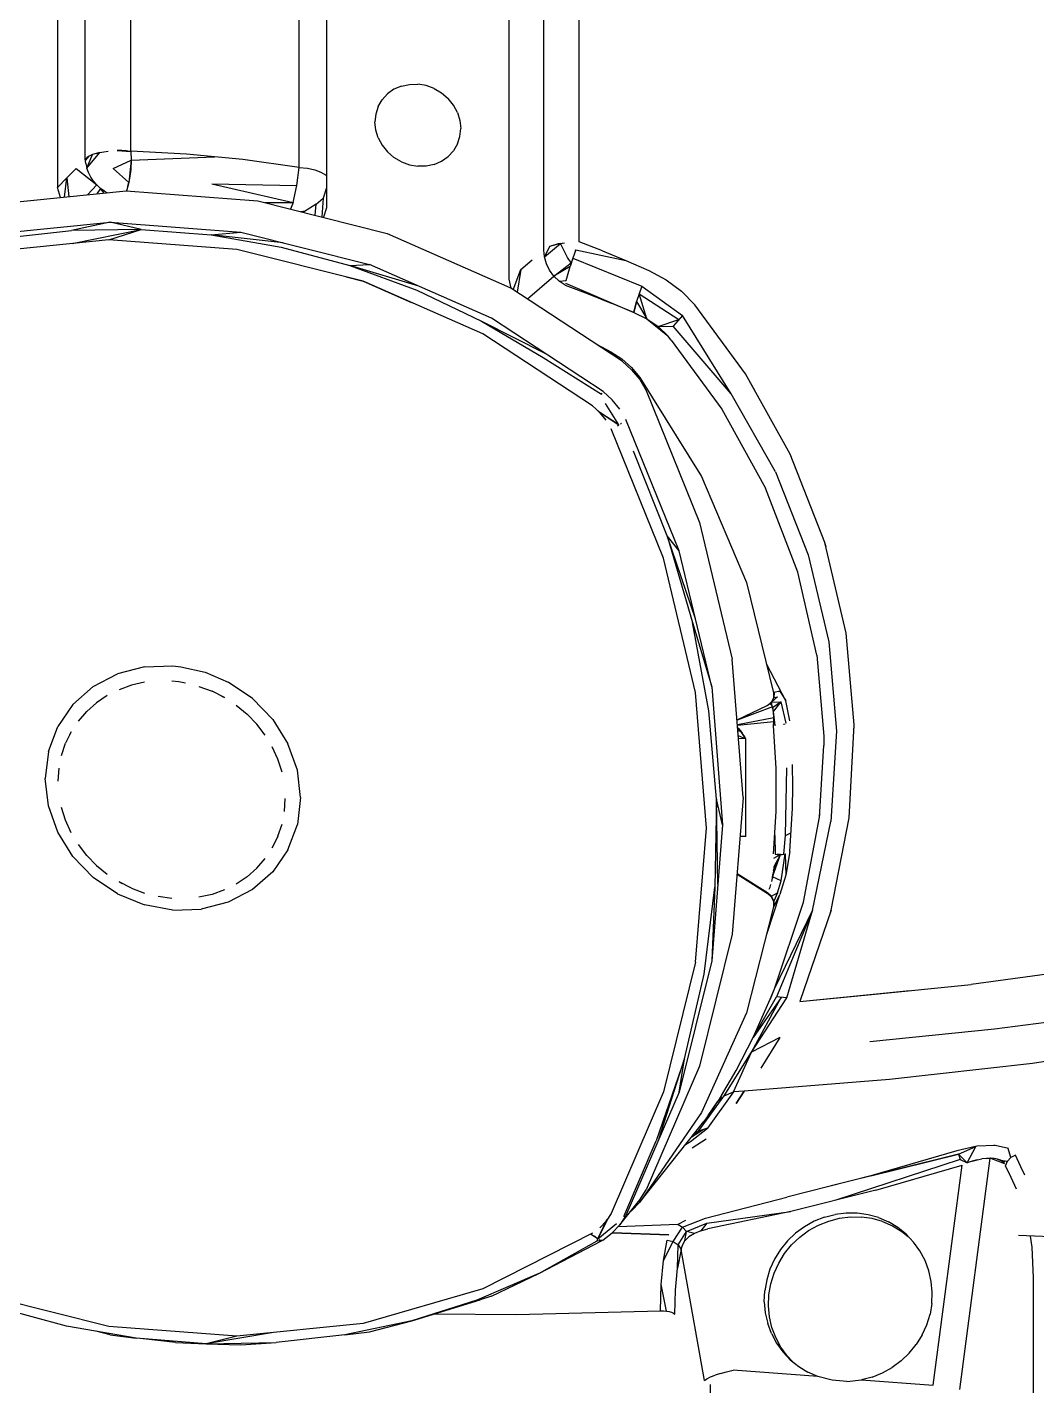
# Model space of a CAD drawing. Header units: millimetres. Extents: x -57554 to 16546, y 2142 to 98430.
# Drawn here: x -41381.2 to -41162.5, y 89984 to 90278.2 of the extents above; entities that cross this region are included whole.
import ezdxf

# ---------------------------------------------------------------- set-up
doc = ezdxf.new("R2010")
doc.units = ezdxf.units.MM

msp = doc.modelspace()

# ---------------------------------------------------------------- linework, layer by layer
at = {"color": 2, "linetype": 'Continuous'}
for p, q in [((-41358.8, 90251.34), (-41358.8, 90375.62)), ((-41368.65, 90249.7), (-41368.65, 90373.98)), ((-41322.29, 90247.84), (-41322.29, 90372.14)), ((-41261.66, 90231.71), (-41261.66, 90369.92)), ((-41374.62, 90367.97), (-41374.62, 90243.45)), ((-41269.31, 90229.94), (-41269.31, 90368.15)), ((-41316.39, 90363.59), (-41316.39, 90239.07)), ((-41276.81, 90223.6), (-41276.81, 90360.61)), ((-41304.33, 90262.48), (-41303.17, 90263.74)), ((-41301.76, 90264.74), (-41303.17, 90263.74)), ((-41300.16, 90265.44), (-41301.76, 90264.74)), ((-41300.16, 90265.44), (-41298.41, 90265.81)), ((-41298.41, 90265.81), (-41296.6, 90265.85)), ((-41294.79, 90265.54), (-41296.6, 90265.85)), ((-41293.04, 90264.9), (-41294.79, 90265.54)), ((-41293.04, 90264.9), (-41291.44, 90263.96)), ((-41291.44, 90263.96), (-41290.03, 90262.75)), ((-41305.19, 90261.01), (-41305.71, 90259.38)), ((-41305.19, 90261.01), (-41304.33, 90262.48)), ((-41288.87, 90261.32), (-41290.03, 90262.75)), ((-41288.02, 90259.72), (-41288.87, 90261.32)), ((-41305.71, 90259.38), (-41305.89, 90257.66)), ((-41305.71, 90255.92), (-41305.89, 90257.66)), ((-41288.02, 90259.72), (-41287.49, 90258.01)), ((-41287.49, 90258.01), (-41287.31, 90256.26)), ((-41305.19, 90254.21), (-41305.71, 90255.92)), ((-41287.49, 90254.54), (-41287.31, 90256.26)), ((-41305.19, 90254.21), (-41304.33, 90252.61)), ((-41304.33, 90252.61), (-41303.17, 90251.18)), ((-41288.02, 90252.92), (-41288.87, 90251.44)), ((-41288.02, 90252.92), (-41287.49, 90254.54)), ((-41368.55, 90248.7), (-41368.65, 90249.7)), ((-41367.85, 90250.23), (-41368.62, 90249.42)), ((-41368.62, 90249.42), (-41368.22, 90250.02)), ((-41368.32, 90247.69), (-41365.52, 90251.04)), ((-41368.32, 90247.69), (-41367.04, 90250.59)), ((-41367.68, 90250.32), (-41368.22, 90250.02)), ((-41368.22, 90250.02), (-41367.85, 90250.23)), ((-41367.68, 90250.32), (-41367.85, 90250.23)), ((-41367.04, 90250.59), (-41367.68, 90250.32)), ((-41366.31, 90250.83), (-41367.04, 90250.59)), ((-41365.52, 90251.04), (-41366.31, 90250.83)), ((-41366.31, 90250.83), (-41365.51, 90251.04)), ((-41365.51, 90251.04), (-41364.63, 90251.21)), ((-41364.63, 90251.21), (-41363.7, 90251.34)), ((-41362.58, 90247.58), (-41358.72, 90249.38)), ((-41361.75, 90251.47), (-41358.79, 90251.25)), ((-41360.75, 90251.47), (-41361.75, 90251.47)), ((-41358.79, 90251.25), (-41360.75, 90251.47)), ((-41359.76, 90251.43), (-41360.75, 90251.47)), ((-41359.76, 90251.43), (-41358.79, 90251.25)), ((-41358.72, 90249.38), (-41359.2, 90244.56)), ((-41358.79, 90251.25), (-41358.8, 90251.34)), ((-41346.71, 90250.7), (-41358.8, 90251.34)), ((-41358.8, 90251.34), (-41358.72, 90249.38)), ((-41358.72, 90249.38), (-41358.8, 90247.38)), ((-41358.79, 90251.25), (-41358.72, 90249.38)), ((-41358.72, 90249.38), (-41340.65, 90250.12)), ((-41334.53, 90249.53), (-41346.71, 90250.7)), ((-41322.29, 90247.84), (-41334.53, 90249.53)), ((-41301.76, 90249.96), (-41303.17, 90251.18)), ((-41300.16, 90249.02), (-41301.76, 90249.96)), ((-41300.16, 90249.02), (-41298.41, 90248.39)), ((-41293.04, 90248.49), (-41291.44, 90249.19)), ((-41291.44, 90249.19), (-41290.03, 90250.19)), ((-41288.87, 90251.44), (-41290.03, 90250.19)), ((-41372.63, 90245.54), (-41370.64, 90247.62)), ((-41370.64, 90247.62), (-41366.16, 90244.06)), ((-41368.55, 90248.7), (-41368.32, 90247.69)), ((-41367.95, 90246.7), (-41368.32, 90247.69)), ((-41367.46, 90245.74), (-41367.95, 90246.7)), ((-41362.58, 90247.58), (-41359.2, 90244.56)), ((-41358.8, 90247.38), (-41359.03, 90245.45)), ((-41322.82, 90243.9), (-41322.29, 90247.84)), ((-41322.29, 90247.84), (-41320.51, 90247.63)), ((-41320.51, 90247.63), (-41318.93, 90247.28)), ((-41318.93, 90247.28), (-41317.61, 90246.82)), ((-41317.61, 90246.82), (-41316.63, 90246.25)), ((-41316.39, 90245.99), (-41316.63, 90246.25)), ((-41298.41, 90248.39), (-41296.6, 90248.08)), ((-41294.79, 90248.11), (-41296.6, 90248.08)), ((-41293.04, 90248.49), (-41294.79, 90248.11)), ((-41374.62, 90243.45), (-41372.63, 90245.54)), ((-41373.99, 90241.3), (-41374.62, 90243.45)), ((-41373.17, 90241.39), (-41372.63, 90245.54)), ((-41372.63, 90245.54), (-41372.21, 90241.48)), ((-41368.17, 90241.89), (-41366.16, 90244.06)), ((-41366.84, 90244.84), (-41367.46, 90245.74)), ((-41366.13, 90244.02), (-41366.84, 90244.84)), ((-41365.32, 90243.28), (-41366.17, 90242.09)), ((-41365.32, 90243.28), (-41366.13, 90244.02)), ((-41364.54, 90242.26), (-41365.32, 90243.28)), ((-41364.43, 90242.64), (-41365.32, 90243.28)), ((-41359.64, 90242.97), (-41359.72, 90242.74)), ((-41359.4, 90243.73), (-41359.64, 90242.97)), ((-41359.2, 90244.56), (-41359.4, 90243.73)), ((-41359.4, 90243.73), (-41359.21, 90244.54)), ((-41359.03, 90245.45), (-41359.2, 90244.56)), ((-41341.24, 90244.29), (-41322.82, 90243.9)), ((-41341.24, 90244.29), (-41323.63, 90240.26)), ((-41323.63, 90240.26), (-41322.82, 90243.9)), ((-41316.39, 90243.37), (-41317.07, 90241.18)), ((-41387.76, 90239.92), (-41359.75, 90242.74)), ((-41363.87, 90242.32), (-41364.43, 90242.64)), ((-41359.75, 90242.74), (-41331.27, 90240.6)), ((-41331.27, 90240.6), (-41303.26, 90233.55)), ((-41329.67, 90240.2), (-41323.63, 90240.26)), ((-41323.63, 90240.26), (-41324.15, 90238.81)), ((-41318.62, 90239.89), (-41321.39, 90238.11)), ((-41318.85, 90237.47), (-41318.62, 90239.89)), ((-41318.62, 90239.89), (-41317.07, 90241.18)), ((-41317.07, 90241.18), (-41317.42, 90237.11)), ((-41321.94, 90238.25), (-41320.9, 90238.43)), ((-41316.39, 90239.07), (-41317.03, 90237.02)), ((-41391.09, 90233.14), (-41363.24, 90235.95)), ((-41386.56, 90232.49), (-41371.65, 90234.15)), ((-41363.24, 90235.95), (-41371.65, 90234.15)), ((-41356.53, 90234.38), (-41371.65, 90234.15)), ((-41371.45, 90231.36), (-41356.53, 90234.38)), ((-41363.56, 90232.16), (-41356.53, 90234.38)), ((-41363.24, 90235.95), (-41334.91, 90233.82)), ((-41356.53, 90234.38), (-41363.24, 90235.95)), ((-41356.53, 90234.38), (-41341.34, 90233.19)), ((-41363.56, 90232.16), (-41390.89, 90229.4)), ((-41335.77, 90230.06), (-41363.56, 90232.16)), ((-41341.34, 90233.19), (-41334.91, 90233.82)), ((-41325.79, 90231.52), (-41341.34, 90233.19)), ((-41341.34, 90233.19), (-41326.23, 90230.57)), ((-41334.91, 90233.82), (-41307.06, 90226.81)), ((-41303.26, 90233.55), (-41276.65, 90221.84)), ((-41269.17, 90228.44), (-41265.68, 90231.36)), ((-41265.68, 90231.36), (-41268.07, 90230.68)), ((-41267.53, 90230.89), (-41266.27, 90231.25)), ((-41266.27, 90231.25), (-41264.83, 90231.51)), ((-41265.68, 90231.36), (-41266.27, 90231.25)), ((-41265.68, 90231.36), (-41264.83, 90231.51)), ((-41264.14, 90228.31), (-41265.68, 90231.36)), ((-41256.6, 90229.75), (-41261.66, 90231.71)), ((-41308.44, 90223.19), (-41335.77, 90230.06)), ((-41326.23, 90230.57), (-41311.35, 90226.57)), ((-41269.17, 90228.44), (-41269.31, 90229.94)), ((-41268.07, 90230.68), (-41269.17, 90228.44)), ((-41268.75, 90226.96), (-41269.17, 90228.44)), ((-41268.07, 90230.68), (-41267.53, 90230.89)), ((-41263.36, 90227.13), (-41264.14, 90228.31)), ((-41263.02, 90228.15), (-41263.62, 90226.38)), ((-41262.35, 90229.96), (-41263.02, 90228.15)), ((-41263.02, 90228.15), (-41248.05, 90222.1)), ((-41262.61, 90229.26), (-41262.35, 90229.96)), ((-41262.35, 90229.96), (-41251.56, 90227.68)), ((-41256.6, 90229.75), (-41251.56, 90227.68)), ((-41311.35, 90226.57), (-41307.06, 90226.81)), ((-41296.35, 90222.1), (-41311.35, 90226.57)), ((-41311.35, 90226.57), (-41296.83, 90221.21)), ((-41280.6, 90215.17), (-41307.06, 90226.81)), ((-41275.91, 90221.35), (-41274.31, 90225.72)), ((-41274.31, 90225.72), (-41275.06, 90220.8)), ((-41274.31, 90225.72), (-41271.81, 90227.83)), ((-41268.07, 90225.55), (-41268.75, 90226.96)), ((-41267.14, 90224.28), (-41268.07, 90225.55)), ((-41267.14, 90224.28), (-41263.36, 90227.13)), ((-41263.62, 90226.38), (-41267.14, 90224.28)), ((-41264.49, 90223.37), (-41263.62, 90226.38)), ((-41251.56, 90227.68), (-41246.52, 90225.52)), ((-41246.52, 90225.52), (-41242.76, 90223.51)), ((-41312.1, 90224.11), (-41308.44, 90223.19)), ((-41282.48, 90211.77), (-41308.44, 90223.19)), ((-41308.44, 90223.19), (-41297.93, 90218.56)), ((-41276.4, 90221.68), (-41276.81, 90223.6)), ((-41272.85, 90219.35), (-41267.14, 90224.28)), ((-41266.01, 90223.18), (-41267.14, 90224.28)), ((-41266.01, 90223.18), (-41264.49, 90223.37)), ((-41264.71, 90222.3), (-41266.01, 90223.18)), ((-41264.71, 90222.3), (-41259.7, 90220.42)), ((-41264.62, 90222.79), (-41249.77, 90216.38)), ((-41242.76, 90223.51), (-41239.44, 90221.02)), ((-41296.83, 90221.21), (-41282.82, 90214.55)), ((-41252.32, 90205.85), (-41276.65, 90221.84)), ((-41259.7, 90220.42), (-41254.72, 90218.44)), ((-41248.05, 90222.1), (-41249.22, 90218.82)), ((-41247.01, 90215.07), (-41248.64, 90220.46)), ((-41248.64, 90220.46), (-41240.02, 90214.89)), ((-41248.05, 90222.1), (-41239.23, 90215.79)), ((-41236.58, 90218.06), (-41239.44, 90221.02)), ((-41249.77, 90216.38), (-41254.72, 90218.44)), ((-41249.22, 90218.82), (-41249.77, 90216.38)), ((-41249.77, 90216.38), (-41249.22, 90218.82)), ((-41249.77, 90216.38), (-41247.01, 90215.07)), ((-41249.22, 90218.82), (-41247.01, 90215.07)), ((-41225.63, 90203.14), (-41236.58, 90218.06)), ((-41282.82, 90214.55), (-41268.93, 90207.5)), ((-41282.82, 90214.55), (-41269.45, 90206.65)), ((-41256.41, 90199.27), (-41280.6, 90215.17)), ((-41247.01, 90215.07), (-41242.44, 90211.39)), ((-41247.01, 90215.07), (-41244.55, 90213.4)), ((-41244.55, 90213.4), (-41240.02, 90214.89)), ((-41244.55, 90213.4), (-41241.31, 90213.42)), ((-41239.23, 90215.79), (-41241.31, 90213.42)), ((-41228.7, 90198.8), (-41241.31, 90213.42)), ((-41228.7, 90198.8), (-41239.23, 90215.79)), ((-41258.74, 90196.17), (-41282.48, 90211.77)), ((-41242.44, 90211.39), (-41244.55, 90213.4)), ((-41241.71, 90210.39), (-41242.44, 90211.39)), ((-41257.9, 90209.52), (-41254.81, 90207.89)), ((-41254.81, 90207.89), (-41252.42, 90206.36)), ((-41241.71, 90210.39), (-41230.76, 90195.5)), ((-41269.45, 90206.65), (-41256.79, 90198.7)), ((-41252.42, 90206.36), (-41250.29, 90204.5)), ((-41252.32, 90205.85), (-41250.27, 90203.99)), ((-41250.29, 90204.5), (-41248.47, 90202.37)), ((-41250.27, 90203.99), (-41248.53, 90201.87)), ((-41248.53, 90201.87), (-41247.14, 90199.53)), ((-41248.47, 90202.37), (-41235.13, 90180.9)), ((-41223.51, 90199.34), (-41225.63, 90203.14)), ((-41215.92, 90185.71), (-41224.83, 90201.7)), ((-41256.79, 90198.7), (-41256.64, 90198.92)), ((-41254.47, 90197.51), (-41256.41, 90199.27)), ((-41247.14, 90199.53), (-41235.55, 90170.94)), ((-41219.14, 90181.9), (-41228.7, 90198.8)), ((-41257.15, 90194.72), (-41258.74, 90196.17)), ((-41253.04, 90192.07), (-41255.91, 90196.73)), ((-41252.82, 90195.49), (-41254.47, 90197.51)), ((-41257.15, 90194.72), (-41257.54, 90195.08)), ((-41257.54, 90195.08), (-41253.04, 90192.07)), ((-41253.04, 90192.07), (-41257.15, 90194.72)), ((-41255.8, 90193.07), (-41257.15, 90194.72)), ((-41239.96, 90164.8), (-41251.5, 90193.27)), ((-41230.76, 90195.5), (-41221.26, 90178.4)), ((-41243.34, 90163.19), (-41254.72, 90191.25)), ((-41253.37, 90191.88), (-41253.04, 90192.07)), ((-41252.68, 90192.29), (-41252.45, 90192.44)), ((-41242.55, 90168.05), (-41249.87, 90186.39)), ((-41208.39, 90166.59), (-41215.92, 90185.71)), ((-41219.14, 90181.9), (-41212.03, 90163.92)), ((-41235.13, 90180.9), (-41225.39, 90157.93)), ((-41214.24, 90160.2), (-41221.26, 90178.4)), ((-41235.55, 90170.94), (-41228.49, 90141.33)), ((-41236.45, 90150.08), (-41242.55, 90168.05)), ((-41242.55, 90168.05), (-41237.09, 90149.26)), ((-41239.96, 90164.8), (-41242.55, 90168.05)), ((-41208.16, 90165.63), (-41208.39, 90166.59)), ((-41203.8, 90147.01), (-41208.39, 90166.59)), ((-41232.92, 90135.32), (-41239.96, 90164.8)), ((-41212.03, 90163.92), (-41207.57, 90145.11)), ((-41236.41, 90134.13), (-41243.34, 90163.19)), ((-41225.39, 90157.93), (-41219.51, 90134.04)), ((-41210.14, 90142.23), (-41214.24, 90160.2)), ((-41233.53, 90130.19), (-41237.09, 90149.26)), ((-41237.09, 90149.26), (-41232.92, 90135.32)), ((-41202.04, 90127.1), (-41203.8, 90147.01)), ((-41207.57, 90145.11), (-41205.9, 90125.76)), ((-41355.82, 90139.69), (-41349.67, 90139.89)), ((-41349.67, 90139.89), (-41347.96, 90139.72)), ((-41226.11, 90111.38), (-41228.49, 90141.33)), ((-41216.9, 90132.29), (-41221.02, 90140.18)), ((-41210.14, 90142.23), (-41208.65, 90124.68)), ((-41366.92, 90135.42), (-41361.67, 90138.18)), ((-41355.82, 90139.69), (-41361.67, 90138.18)), ((-41347.96, 90139.72), (-41342.68, 90138.51)), ((-41342.68, 90138.51), (-41337.66, 90136.37)), ((-41371.3, 90131.56), (-41366.92, 90135.42)), ((-41358.62, 90135.7), (-41361.33, 90134.74)), ((-41355.78, 90136.33), (-41358.62, 90135.7)), ((-41348.38, 90136.41), (-41349.9, 90136.57)), ((-41346.93, 90136.18), (-41348.38, 90136.41)), ((-41344.01, 90135.44), (-41341.18, 90134.39)), ((-41338.47, 90133.02), (-41341.18, 90134.39)), ((-41332.42, 90132.82), (-41337.66, 90136.37)), ((-41234.08, 90104.74), (-41236.41, 90134.13)), ((-41232.92, 90135.32), (-41230.56, 90105.5)), ((-41219.51, 90134.04), (-41219.56, 90132.94)), ((-41219.51, 90134.04), (-41219.43, 90134.14)), ((-41219.43, 90134.14), (-41219.49, 90133.02)), ((-41218.17, 90134.38), (-41219.43, 90134.14)), ((-41218.4, 90134.34), (-41218.17, 90134.38)), ((-41218.17, 90134.38), (-41216.9, 90132.29)), ((-41371.3, 90131.56), (-41374.59, 90126.8)), ((-41366.21, 90131.89), (-41368.31, 90130.04)), ((-41363.87, 90133.46), (-41366.21, 90131.89)), ((-41339.12, 90133.34), (-41338.47, 90133.02)), ((-41335.93, 90131.36), (-41333.59, 90129.43)), ((-41332.42, 90132.82), (-41328.04, 90128.31)), ((-41227.44, 90128.19), (-41220.94, 90131.29)), ((-41220.94, 90131.29), (-41220.07, 90131.97)), ((-41220.46, 90131.67), (-41220.27, 90131.65)), ((-41220.27, 90131.65), (-41219.99, 90132.06)), ((-41220.27, 90131.65), (-41220.09, 90131.54)), ((-41220.09, 90131.54), (-41219.99, 90132.06)), ((-41219.93, 90131.31), (-41220.09, 90131.54)), ((-41219.56, 90132.94), (-41220.07, 90131.97)), ((-41220.04, 90132.02), (-41219.99, 90132.06)), ((-41219.99, 90132.06), (-41220.04, 90132.02)), ((-41219.99, 90132.06), (-41218.67, 90133.19)), ((-41219.54, 90132.93), (-41219.99, 90132.06)), ((-41219.99, 90132.06), (-41217.91, 90132.09)), ((-41219.73, 90130.8), (-41219.99, 90132.06)), ((-41219.93, 90131.31), (-41219.99, 90132.06)), ((-41219.78, 90130.99), (-41219.93, 90131.31)), ((-41217.91, 90132.09), (-41219.73, 90130.8)), ((-41219.57, 90130.03), (-41217.91, 90132.09)), ((-41219.54, 90132.93), (-41219.49, 90133.02)), ((-41219.49, 90133.02), (-41218.67, 90133.19)), ((-41216.77, 90127.48), (-41217.91, 90132.09)), ((-41216.03, 90127.99), (-41216.9, 90132.29)), ((-41370.14, 90127.94), (-41368.31, 90130.04)), ((-41331.49, 90127.26), (-41333.59, 90129.43)), ((-41328.04, 90128.31), (-41324.74, 90123.04)), ((-41231.92, 90111.02), (-41233.53, 90130.19)), ((-41219.78, 90130.99), (-41227.44, 90128.15)), ((-41219.48, 90128.67), (-41227.36, 90127.13)), ((-41219.76, 90130.9), (-41219.78, 90130.99)), ((-41219.76, 90130.9), (-41219.48, 90128.67)), ((-41219.66, 90130.56), (-41219.73, 90130.8)), ((-41219.73, 90130.8), (-41219.66, 90130.56)), ((-41219.66, 90130.56), (-41219.57, 90130.03)), ((-41219.48, 90128.67), (-41219.57, 90130.03)), ((-41219.17, 90126.97), (-41219.57, 90130.03)), ((-41219.48, 90128.67), (-41219.5, 90129.39)), ((-41219.49, 90127.85), (-41219.48, 90128.67)), ((-41219.17, 90126.97), (-41219.48, 90128.67)), ((-41376.64, 90121.36), (-41374.59, 90126.8)), ((-41371.67, 90125.62), (-41372.89, 90123.13)), ((-41371.96, 90125.03), (-41371.67, 90125.62)), ((-41329.66, 90124.89), (-41331.49, 90127.26)), ((-41227.36, 90127.08), (-41219.49, 90127.85)), ((-41227.12, 90126.3), (-41227.31, 90126.49)), ((-41227.31, 90126.48), (-41227.12, 90126.3)), ((-41227.26, 90125.8), (-41226.74, 90125.83)), ((-41226.31, 90125.3), (-41227.12, 90126.3)), ((-41227.12, 90126.3), (-41226.71, 90125.83)), ((-41225.54, 90124.1), (-41226.71, 90125.83)), ((-41226.71, 90125.83), (-41226.31, 90125.3)), ((-41225.92, 90124.72), (-41226.31, 90125.3)), ((-41219.54, 90126.96), (-41219.49, 90127.85)), ((-41218.93, 90117.65), (-41219.54, 90126.96)), ((-41219.49, 90127.85), (-41219.17, 90126.97)), ((-41217.36, 90127.27), (-41217.05, 90127.37)), ((-41217.36, 90127.27), (-41217.3, 90127.29)), ((-41217.3, 90127.29), (-41217.05, 90127.37)), ((-41205.9, 90125.76), (-41207.09, 90106.22)), ((-41203.12, 90107.01), (-41202.04, 90127.1)), ((-41202.08, 90126.39), (-41202.04, 90127.1)), ((-41373.78, 90120.48), (-41372.89, 90123.13)), ((-41326.9, 90119.66), (-41328.12, 90122.35)), ((-41322.69, 90117.3), (-41324.74, 90123.04)), ((-41227.18, 90124.81), (-41225.54, 90124.1)), ((-41227.13, 90124.2), (-41227.05, 90124.14)), ((-41227.05, 90124.14), (-41227.12, 90124.14)), ((-41225.54, 90124.1), (-41227.05, 90124.14)), ((-41225.54, 90124.1), (-41225.92, 90124.72)), ((-41225.54, 90102.93), (-41225.54, 90124.1)), ((-41209.56, 90107.12), (-41208.63, 90122.64)), ((-41208.65, 90124.68), (-41208.63, 90122.64)), ((-41376.64, 90121.36), (-41377.33, 90115.53)), ((-41326.02, 90116.89), (-41326.9, 90119.66)), ((-41374.49, 90114.91), (-41374.31, 90117.73)), ((-41322, 90111.36), (-41322.69, 90117.3)), ((-41218.93, 90108.38), (-41218.93, 90117.65)), ((-41216.95, 90103.15), (-41216.68, 90117.81)), ((-41215.41, 90118.45), (-41215.41, 90118.51)), ((-41215.34, 90113.78), (-41215.41, 90118.51)), ((-41376.64, 90109.59), (-41377.33, 90115.53)), ((-41215.41, 90109.06), (-41215.34, 90113.78)), ((-41325.48, 90108.39), (-41325.31, 90111.21)), ((-41322, 90111.36), (-41322.69, 90105.53)), ((-41231.92, 90111.02), (-41232.28, 90091.94)), ((-41231.6, 90092.59), (-41231.92, 90111.02)), ((-41230.56, 90105.5), (-41231.92, 90111.02)), ((-41226.11, 90111.38), (-41228.49, 90081.8)), ((-41374.59, 90103.85), (-41376.64, 90109.59)), ((-41372.89, 90106.45), (-41373.78, 90109.23)), ((-41219.54, 90099.17), (-41218.93, 90108.38)), ((-41216.03, 90099.67), (-41215.41, 90109.06)), ((-41209.56, 90107.12), (-41209.52, 90107.71)), ((-41371.67, 90103.77), (-41372.89, 90106.45)), ((-41326.9, 90102.99), (-41326.02, 90105.63)), ((-41324.74, 90100.09), (-41322.69, 90105.53)), ((-41236.41, 90075.7), (-41234.08, 90104.74)), ((-41230.56, 90105.5), (-41232.92, 90076.04)), ((-41213.02, 90088.76), (-41209.56, 90107.12)), ((-41211.09, 90086.9), (-41207.09, 90106.22)), ((-41207.04, 90086.99), (-41203.12, 90107.01)), ((-41371.3, 90098.58), (-41374.59, 90103.85)), ((-41326.9, 90102.99), (-41328.12, 90100.49)), ((-41226.29, 90102.97), (-41226.79, 90102.97)), ((-41225.54, 90102.93), (-41226.29, 90102.97)), ((-41219.28, 90103.15), (-41219.17, 90099.12)), ((-41217.3, 90099.13), (-41216.95, 90103.15)), ((-41216.95, 90103.15), (-41215.77, 90103.72)), ((-41368.31, 90098.85), (-41370.14, 90101.23)), ((-41366.21, 90096.69), (-41368.31, 90098.85)), ((-41328.12, 90100.49), (-41327.83, 90101.09)), ((-41324.74, 90100.09), (-41328.04, 90095.32)), ((-41219.73, 90094.23), (-41218.05, 90099.06)), ((-41219.66, 90094.67), (-41218.05, 90099.06)), ((-41219.57, 90095.5), (-41218.05, 90099.06)), ((-41218.05, 90099.06), (-41219.5, 90096.38)), ((-41219.49, 90098.22), (-41218.05, 90099.06)), ((-41219.17, 90099.12), (-41218.79, 90099.08)), ((-41218.05, 90099.06), (-41218.79, 90099.08)), ((-41218.79, 90099.08), (-41218.42, 90099.06)), ((-41218.42, 90099.06), (-41218.05, 90099.06)), ((-41218.05, 90099.06), (-41217.7, 90099.08)), ((-41217.91, 90093.38), (-41217.05, 90099.18)), ((-41217.7, 90099.08), (-41217.36, 90099.12)), ((-41217.36, 90099.12), (-41217.05, 90099.18)), ((-41217.36, 90099.12), (-41217.3, 90099.13)), ((-41217.3, 90099.13), (-41217.05, 90099.18)), ((-41217.05, 90099.18), (-41216.9, 90094.59)), ((-41216.03, 90099.67), (-41216.9, 90094.59)), ((-41366.92, 90094.06), (-41371.3, 90098.58)), ((-41366.21, 90096.69), (-41363.87, 90094.76)), ((-41331.49, 90096.08), (-41333.59, 90094.23)), ((-41331.49, 90096.08), (-41329.66, 90098.18)), ((-41219.5, 90096.38), (-41219.57, 90095.5)), ((-41361.67, 90090.52), (-41366.92, 90094.06)), ((-41361.33, 90093.1), (-41360.68, 90092.77)), ((-41358.62, 90091.73), (-41361.33, 90093.1)), ((-41333.59, 90094.23), (-41335.93, 90092.66)), ((-41328.04, 90095.32), (-41332.42, 90091.47)), ((-41227.44, 90094.78), (-41220.94, 90090.69)), ((-41227.43, 90094.93), (-41220.86, 90090.81)), ((-41219.93, 90093.19), (-41219.78, 90093.89)), ((-41219.73, 90094.23), (-41219.78, 90093.89)), ((-41219.78, 90093.89), (-41219.76, 90094.06)), ((-41219.57, 90095.5), (-41219.76, 90094.06)), ((-41219.76, 90094.06), (-41219.66, 90094.67)), ((-41219.66, 90094.67), (-41219.73, 90094.23)), ((-41217.91, 90093.38), (-41219.73, 90094.23)), ((-41219.57, 90095.5), (-41219.66, 90094.67)), ((-41218.67, 90090.77), (-41217.91, 90093.38)), ((-41216.9, 90094.59), (-41218.17, 90090.41)), ((-41361.67, 90090.52), (-41355.82, 90088.12)), ((-41358.62, 90091.73), (-41355.78, 90090.67)), ((-41349.9, 90089.55), (-41352.86, 90089.94)), ((-41341.18, 90090.42), (-41344.01, 90089.79)), ((-41338.47, 90091.38), (-41341.18, 90090.42)), ((-41332.42, 90091.47), (-41337.66, 90088.71)), ((-41234.59, 90073.13), (-41232.28, 90091.94)), ((-41232.28, 90091.94), (-41232.92, 90076.04)), ((-41221.02, 90081.83), (-41218.17, 90090.41)), ((-41220.94, 90090.69), (-41220.07, 90089.89)), ((-41219.99, 90090), (-41220.86, 90090.81)), ((-41220.46, 90091.51), (-41220.27, 90091.99)), ((-41220.27, 90091.99), (-41220.09, 90092.55)), ((-41220.07, 90089.89), (-41219.56, 90088.84)), ((-41219.99, 90090), (-41218.67, 90090.77)), ((-41219.54, 90089.06), (-41219.99, 90090)), ((-41218.67, 90090.77), (-41219.49, 90088.95)), ((-41219.43, 90087.84), (-41218.17, 90090.41)), ((-41349.67, 90086.99), (-41355.82, 90088.12)), ((-41349.67, 90086.99), (-41343.51, 90087.19)), ((-41337.66, 90088.71), (-41343.51, 90087.19)), ((-41219.51, 90087.73), (-41225.39, 90064.73)), ((-41219.56, 90088.84), (-41219.51, 90087.73)), ((-41219.49, 90088.95), (-41219.54, 90089.06)), ((-41219.51, 90087.73), (-41219.43, 90087.84)), ((-41219.49, 90088.95), (-41219.43, 90087.84)), ((-41219.3, 90069.98), (-41213.02, 90088.76)), ((-41207.04, 90086.99), (-41213.83, 90067.22)), ((-41207.21, 90086.5), (-41207.04, 90086.99)), ((-41219.3, 90069.98), (-41211.09, 90086.9)), ((-41211.09, 90086.9), (-41218.92, 90068.21)), ((-41216.68, 90068.01), (-41211.09, 90086.9)), ((-41228.49, 90081.8), (-41235.55, 90053.25)), ((-41236.41, 90075.7), (-41243.34, 90047.68)), ((-41232.92, 90076.04), (-41239.96, 90047.62)), ((-41140.3, 90075.85), (-41176.73, 90070.87)), ((-41238.83, 90054.78), (-41234.59, 90073.13)), ((-41220.25, 90067.71), (-41219.3, 90069.98)), ((-41220.19, 90067.78), (-41219.3, 90069.98)), ((-41213.83, 90067.22), (-41189.98, 90069.57)), ((-41199.02, 90068.68), (-41176.73, 90070.87)), ((-41224.28, 90056.28), (-41217.9, 90068.12)), ((-41224.28, 90056.28), (-41216.68, 90068.01)), ((-41223.98, 90059.41), (-41218.92, 90068.21)), ((-41217.9, 90068.12), (-41223.98, 90059.41)), ((-41223.98, 90059.41), (-41220.25, 90067.71)), ((-41220.25, 90067.71), (-41220.19, 90067.78)), ((-41216.68, 90068.01), (-41218.92, 90068.21)), ((-41213.83, 90067.22), (-41199.02, 90068.68)), ((-41225.39, 90064.73), (-41235.13, 90043.22)), ((-41171.66, 90061.28), (-41145.15, 90064.75)), ((-41198.67, 90058.53), (-41171.66, 90061.28)), ((-41227.63, 90052.29), (-41223.98, 90059.41)), ((-41218.15, 90059.4), (-41224.28, 90056.28)), ((-41218.15, 90059.4), (-41222.31, 90052.77)), ((-41133.25, 90058.29), (-41163.45, 90053.83)), ((-41238.83, 90054.78), (-41244.97, 90037.06)), ((-41244.28, 90037.62), (-41238.83, 90054.78)), ((-41239.96, 90047.62), (-41238.83, 90054.78)), ((-41230.23, 90046.82), (-41224.28, 90056.28)), ((-41228.2, 90047.64), (-41224.28, 90056.28)), ((-41235.55, 90053.25), (-41247.14, 90026.41)), ((-41230.8, 90046.83), (-41227.63, 90052.29)), ((-41163.45, 90053.83), (-41194.44, 90050.31)), ((-41194.44, 90050.31), (-41225.88, 90047.78)), ((-41243.34, 90047.68), (-41254.72, 90021.34)), ((-41239.96, 90047.62), (-41251.5, 90020.89)), ((-41235.76, 90039.17), (-41230.23, 90046.82)), ((-41228.2, 90047.64), (-41233.85, 90039.82)), ((-41230.8, 90046.83), (-41231.75, 90045.41)), ((-41231.75, 90045.41), (-41230.23, 90046.82)), ((-41230.23, 90046.82), (-41228.2, 90047.64)), ((-41225.88, 90047.78), (-41228.2, 90047.64)), ((-41225.88, 90047.78), (-41228.2, 90047.64)), ((-41227.66, 90045.12), (-41225.88, 90047.78)), ((-41225.88, 90047.78), (-41227.66, 90045.12)), ((-41235.13, 90043.22), (-41248.47, 90023.77)), ((-41232.89, 90043.64), (-41234.62, 90041.24)), ((-41233.69, 90042.54), (-41231.68, 90045.48)), ((-41232.89, 90043.64), (-41231.65, 90045.5)), ((-41248.47, 90023.77), (-41234.62, 90041.24)), ((-41251.97, 90020.64), (-41244.97, 90037.06)), ((-41237.5, 90036.87), (-41233.85, 90039.82)), ((-41237.23, 90037.94), (-41235.76, 90039.17)), ((-41237.19, 90038), (-41234.81, 90039.49)), ((-41235.76, 90039.17), (-41237.19, 90038)), ((-41234.13, 90037.44), (-41237.13, 90035.47)), ((-41233.85, 90039.82), (-41235.76, 90039.17)), ((-41238.58, 90036.25), (-41237.5, 90036.87)), ((-41179.49, 90034.15), (-41207.06, 90027.31)), ((-41179.85, 90034.9), (-41198.46, 90029.48)), ((-41198.46, 90029.48), (-41179.49, 90034.15)), ((-41175.49, 90035.88), (-41179.85, 90034.9)), ((-41179.49, 90034.15), (-41175.73, 90035.82)), ((-41177.6, 90032.25), (-41179.49, 90034.15)), ((-41179.49, 90034.15), (-41179.07, 90033.04)), ((-41177.6, 90032.25), (-41175.73, 90035.82)), ((-41171.55, 90036.03), (-41175.49, 90035.88)), ((-41171.55, 90036.03), (-41171.8, 90036.02)), ((-41168.66, 90035.37), (-41171.55, 90036.03)), ((-41168.1, 90033.44), (-41168.72, 90035.38)), ((-41179.07, 90033.04), (-41206.06, 90024.2)), ((-41197.41, 90026.37), (-41178.69, 90031.8)), ((-41184.99, 89984.12), (-41178.69, 90031.8)), ((-41179.2, 89983.2), (-41172.59, 90033.28)), ((-41179.07, 90033.04), (-41177.6, 90032.25)), ((-41176.51, 90032.63), (-41177.6, 90032.25)), ((-41175.44, 90032.93), (-41176.51, 90032.63)), ((-41176.51, 90032.63), (-41175.62, 90032.88)), ((-41175.62, 90032.88), (-41175.44, 90032.93)), ((-41175.44, 90032.93), (-41174.4, 90033.14)), ((-41173.42, 90033.25), (-41174.4, 90033.14)), ((-41173.42, 90033.25), (-41172.7, 90033.28)), ((-41172.59, 90033.28), (-41173.42, 90033.25)), ((-41172.7, 90033.28), (-41172.52, 90033.28)), ((-41172.52, 90033.28), (-41172.59, 90033.28)), ((-41172.53, 90033.26), (-41169.52, 90032.11)), ((-41171.72, 90033.22), (-41172.52, 90033.28)), ((-41171.01, 90033.07), (-41171.72, 90033.22)), ((-41171.01, 90033.07), (-41170.44, 90032.85)), ((-41170.4, 90032.84), (-41171.01, 90033.07)), ((-41170.44, 90032.85), (-41168.86, 90032.62)), ((-41170.4, 90032.84), (-41168.86, 90032.62)), ((-41169.9, 90032.52), (-41170.4, 90032.84)), ((-41168.86, 90032.62), (-41169.9, 90032.52)), ((-41169.52, 90032.11), (-41169.9, 90032.52)), ((-41169.27, 90031.63), (-41168.86, 90032.62)), ((-41168.09, 90029.09), (-41169.27, 90031.63)), ((-41168.86, 90032.62), (-41168.1, 90033.44)), ((-41167.09, 90033.95), (-41168.1, 90033.44)), ((-41165.93, 90031.41), (-41167.09, 90033.95)), ((-41165.09, 90029.58), (-41165.93, 90031.41)), ((-41198.46, 90029.48), (-41216.69, 90024.87)), ((-41166.92, 90026.6), (-41168.09, 90029.09)), ((-41248.53, 90024.28), (-41247.14, 90026.41)), ((-41197.41, 90026.37), (-41215.76, 90021.77)), ((-41252.82, 90018.87), (-41248.53, 90024.28)), ((-41248.47, 90023.77), (-41250.29, 90021.91)), ((-41234.26, 90020.29), (-41216.69, 90024.87)), ((-41255.54, 90020.09), (-41257.59, 90015.82)), ((-41257.59, 90015.82), (-41255.8, 90019.68)), ((-41257.15, 90018.23), (-41255.8, 90019.68)), ((-41254.72, 90021.34), (-41255.8, 90019.68)), ((-41255.8, 90019.68), (-41255.54, 90020.09)), ((-41251.5, 90020.89), (-41252.82, 90018.87)), ((-41250.29, 90021.91), (-41250.56, 90021.71)), ((-41238.59, 90019.82), (-41240.24, 90018.93)), ((-41239.26, 90018.36), (-41234.26, 90020.29)), ((-41233.98, 90019.19), (-41215.76, 90021.77)), ((-41215.76, 90021.77), (-41233.74, 90017.97)), ((-41210.71, 90019.64), (-41212.82, 90018.46)), ((-41208.48, 90020.53), (-41210.71, 90019.64)), ((-41209.82, 90018.79), (-41207.58, 90019.69)), ((-41208.48, 90020.53), (-41206.16, 90021.12)), ((-41207.58, 90019.69), (-41205.26, 90020.28)), ((-41203.79, 90021.41), (-41206.16, 90021.12)), ((-41205.26, 90020.28), (-41202.89, 90020.57)), ((-41201.41, 90021.39), (-41203.79, 90021.41)), ((-41202.89, 90020.57), (-41200.51, 90020.55)), ((-41199.07, 90021.05), (-41201.41, 90021.39)), ((-41198.17, 90020.22), (-41200.51, 90020.55)), ((-41196.8, 90020.42), (-41199.07, 90021.05)), ((-41195.9, 90019.58), (-41198.17, 90020.22)), ((-41196.8, 90020.42), (-41194.64, 90019.48)), ((-41195.9, 90019.58), (-41193.73, 90018.64)), ((-41192.63, 90018.27), (-41194.64, 90019.48)), ((-41258.74, 90017.03), (-41282.48, 90005)), ((-41257.59, 90015.82), (-41259.17, 90016.81)), ((-41258.05, 90016.22), (-41258.29, 90016.46)), ((-41257.59, 90015.82), (-41253.59, 90019.16)), ((-41256.51, 90015.53), (-41254.47, 90017.1)), ((-41254.47, 90017.1), (-41252.82, 90018.87)), ((-41254.45, 90017.13), (-41242.21, 90016.68)), ((-41242.21, 90016.68), (-41254.43, 90017.14)), ((-41240.24, 90018.93), (-41253.2, 90018.46)), ((-41241.27, 90015.26), (-41239.26, 90018.36)), ((-41239.26, 90018.36), (-41240.24, 90018.93)), ((-41240.23, 90018.93), (-41239.26, 90018.36)), ((-41240.17, 90014.54), (-41238.42, 90017.42)), ((-41239.26, 90018.36), (-41238.42, 90017.42)), ((-41238.74, 90015.41), (-41238.42, 90017.42)), ((-41238.42, 90017.42), (-41233.98, 90019.19)), ((-41236.69, 90017), (-41238.42, 90017.42)), ((-41236.69, 90017), (-41237.87, 90016.27)), ((-41235.31, 90017.57), (-41236.69, 90017)), ((-41233.98, 90019.19), (-41235.31, 90017.57)), ((-41235.31, 90017.57), (-41233.74, 90017.97)), ((-41214.76, 90017.03), (-41216.51, 90015.36)), ((-41212.82, 90018.46), (-41214.76, 90017.03)), ((-41213.87, 90016.19), (-41211.93, 90017.62)), ((-41211.93, 90017.62), (-41209.82, 90018.79)), ((-41193.73, 90018.64), (-41191.72, 90017.43)), ((-41190.8, 90016.81), (-41192.63, 90018.27)), ((-41191.72, 90017.43), (-41190.35, 90016.32)), ((-41189.19, 90015.11), (-41190.8, 90016.81)), ((-41147.56, 90015.73), (-41166.48, 90016.55)), ((-41163.49, 90014.04), (-41163.84, 90016.43)), ((-41270.39, 90008.32), (-41256.84, 90015.41)), ((-41270.39, 90008.32), (-41257.73, 90015.39)), ((-41258.05, 90016.22), (-41257.59, 90015.82)), ((-41257.82, 90016), (-41258.05, 90016.22)), ((-41257.59, 90015.82), (-41257.82, 90016)), ((-41257.73, 90015.39), (-41257.59, 90015.82)), ((-41257.73, 90015.39), (-41256.79, 90015.47)), ((-41257.16, 90015.56), (-41257.33, 90015.65)), ((-41256.97, 90015.49), (-41257.16, 90015.56)), ((-41256.79, 90015.47), (-41256.97, 90015.49)), ((-41256.84, 90015.41), (-41256.66, 90015.48)), ((-41256.64, 90015.48), (-41256.79, 90015.47)), ((-41256.51, 90015.53), (-41256.64, 90015.48)), ((-41243.4, 90011.11), (-41242.61, 90015.55)), ((-41243.4, 90011.11), (-41241.27, 90015.26)), ((-41242.61, 90015.55), (-41241.27, 90015.26)), ((-41241.27, 90015.26), (-41240.17, 90014.54)), ((-41240.31, 90009.48), (-41240.17, 90014.54)), ((-41239.52, 90013.55), (-41240.31, 90009.48)), ((-41240.17, 90014.54), (-41239.52, 90013.55)), ((-41239.52, 90013.55), (-41239.26, 90014.48)), ((-41234.48, 89985.17), (-41239.52, 90013.55)), ((-41239.26, 90014.48), (-41238.74, 90015.41)), ((-41238.74, 90015.41), (-41237.87, 90016.27)), ((-41218.04, 90013.49), (-41219.31, 90011.44)), ((-41216.51, 90015.36), (-41218.04, 90013.49)), ((-41217.15, 90012.64), (-41215.62, 90014.51)), ((-41215.62, 90014.51), (-41213.87, 90016.19)), ((-41187.82, 90013.2), (-41189.19, 90015.11)), ((-41163.22, 90007.4), (-41163.49, 90014.04)), ((-41243.88, 90005.95), (-41243.4, 90011.11)), ((-41219.31, 90011.44), (-41220.31, 90009.24)), ((-41219.42, 90008.39), (-41218.42, 90010.58)), ((-41218.42, 90010.58), (-41217.15, 90012.64)), ((-41186.71, 90011.13), (-41187.82, 90013.2)), ((-41185.89, 90008.92), (-41186.71, 90011.13)), ((-41270.39, 90008.32), (-41283.81, 90002.53)), ((-41280.6, 90003.38), (-41270.39, 90008.32)), ((-41240.79, 90004.74), (-41240.31, 90009.48)), ((-41220.31, 90009.24), (-41221.02, 90006.95)), ((-41220.13, 90006.09), (-41219.42, 90008.39)), ((-41185.36, 90006.61), (-41185.89, 90008.92)), ((-41282.48, 90005), (-41308.44, 89997.49)), ((-41244.04, 90000.25), (-41243.88, 90005.95)), ((-41242.73, 90000.18), (-41243.88, 90005.95)), ((-41240.95, 89999.51), (-41240.79, 90004.74)), ((-41221.53, 90002.21), (-41221.43, 90004.59)), ((-41221.02, 90006.95), (-41221.43, 90004.59)), ((-41220.53, 90003.72), (-41220.13, 90006.09)), ((-41185.15, 90004.25), (-41185.36, 90006.61)), ((-41163.22, 89979.86), (-41163.22, 90007.4)), ((-41363.56, 89996.82), (-41390.89, 90003.7)), ((-41297.86, 89998.08), (-41283.12, 90002.65)), ((-41283.81, 90002.53), (-41297.86, 89998.08)), ((-41280.6, 90003.38), (-41283.12, 90002.65)), ((-41221.53, 90002.21), (-41221.32, 89999.84)), ((-41220.63, 90001.34), (-41220.53, 90003.72)), ((-41185.24, 90001.86), (-41185.64, 89999.5)), ((-41185.24, 90001.86), (-41185.15, 90004.25)), ((-41372.74, 89996.92), (-41387.62, 90000.93)), ((-41293.03, 89999.58), (-41275.2, 89999.41)), ((-41275.2, 89999.41), (-41244.04, 90000.25)), ((-41244.04, 90000.25), (-41243.37, 90000.24)), ((-41243.37, 90000.24), (-41242.73, 90000.18)), ((-41242.73, 90000.18), (-41242.14, 90000.07)), ((-41242.14, 90000.07), (-41241.63, 89999.92)), ((-41241.63, 89999.92), (-41241.23, 89999.73)), ((-41241.23, 89999.73), (-41240.95, 89999.51)), ((-41221.32, 89999.84), (-41220.8, 89997.53)), ((-41220.41, 89998.97), (-41220.63, 90001.34)), ((-41219.89, 89996.66), (-41220.41, 89998.97)), ((-41186.34, 89997.21), (-41185.64, 89999.5)), ((-41357.63, 89994.31), (-41372.74, 89996.92)), ((-41363.24, 89995.04), (-41366.31, 89995.81)), ((-41335.77, 89994.73), (-41363.56, 89996.82)), ((-41308.44, 89997.49), (-41335.77, 89994.73)), ((-41297.86, 89998.08), (-41312.41, 89995.01)), ((-41312.41, 89995.01), (-41307.06, 89995.72)), ((-41307.06, 89995.72), (-41297.86, 89998.08)), ((-41219.98, 89995.32), (-41220.8, 89997.53)), ((-41219.07, 89994.45), (-41219.89, 89996.66)), ((-41187.34, 89995.01), (-41186.34, 89997.21)), ((-41363.24, 89995.04), (-41357.63, 89994.31)), ((-41342.44, 89993.12), (-41357.63, 89994.31)), ((-41349.08, 89993.36), (-41356.1, 89994.19)), ((-41349.08, 89993.36), (-41342.44, 89993.12)), ((-41327.89, 89995.53), (-41342.44, 89993.12)), ((-41335.77, 89994.73), (-41342.44, 89993.12)), ((-41342.44, 89993.12), (-41327.32, 89993.35)), ((-41342.44, 89993.12), (-41334.91, 89992.91)), ((-41334.91, 89992.91), (-41327.32, 89993.35)), ((-41312.41, 89995.01), (-41327.32, 89993.35)), ((-41219.98, 89995.32), (-41218.88, 89993.24)), ((-41217.96, 89992.37), (-41219.07, 89994.45)), ((-41218.88, 89993.24), (-41217.52, 89991.33)), ((-41190.12, 89991.07), (-41188.61, 89992.95)), ((-41187.34, 89995.01), (-41188.61, 89992.95)), ((-41216.59, 89990.46), (-41217.96, 89992.37)), ((-41215.91, 89989.63), (-41217.52, 89991.33)), ((-41215.44, 89989.25), (-41216.59, 89990.46)), ((-41191.87, 89989.4), (-41190.12, 89991.07)), ((-41231.04, 89986.7), (-41229.72, 89987.06)), ((-41229.72, 89987.06), (-41228.31, 89987.38)), ((-41209.92, 89986), (-41228.31, 89987.38)), ((-41215.91, 89989.63), (-41214.09, 89988.15)), ((-41214.09, 89988.15), (-41212.08, 89986.94)), ((-41209.92, 89986), (-41212.08, 89986.94)), ((-41195.91, 89986.79), (-41193.81, 89987.96)), ((-41191.87, 89989.4), (-41193.81, 89987.96)), ((-41234.48, 89985.17), (-41233.96, 89985.54)), ((-41233.96, 89985.54), (-41233.2, 89985.93)), ((-41233.93, 89930.82), (-41233.17, 89984.3)), ((-41233.2, 89985.93), (-41232.21, 89986.32)), ((-41231.04, 89986.7), (-41232.21, 89986.32)), ((-41206.83, 89985.2), (-41209.92, 89986)), ((-41203.67, 89984.96), (-41206.83, 89985.2)), ((-41203.67, 89984.96), (-41200.46, 89985.29)), ((-41198.14, 89985.89), (-41200.46, 89985.29)), ((-41200.46, 89985.29), (-41184.99, 89984.12)), ((-41198.14, 89985.89), (-41195.91, 89986.79))]:
    msp.add_line(p, q, dxfattribs=at)

doc.saveas('drawing.dxf')
